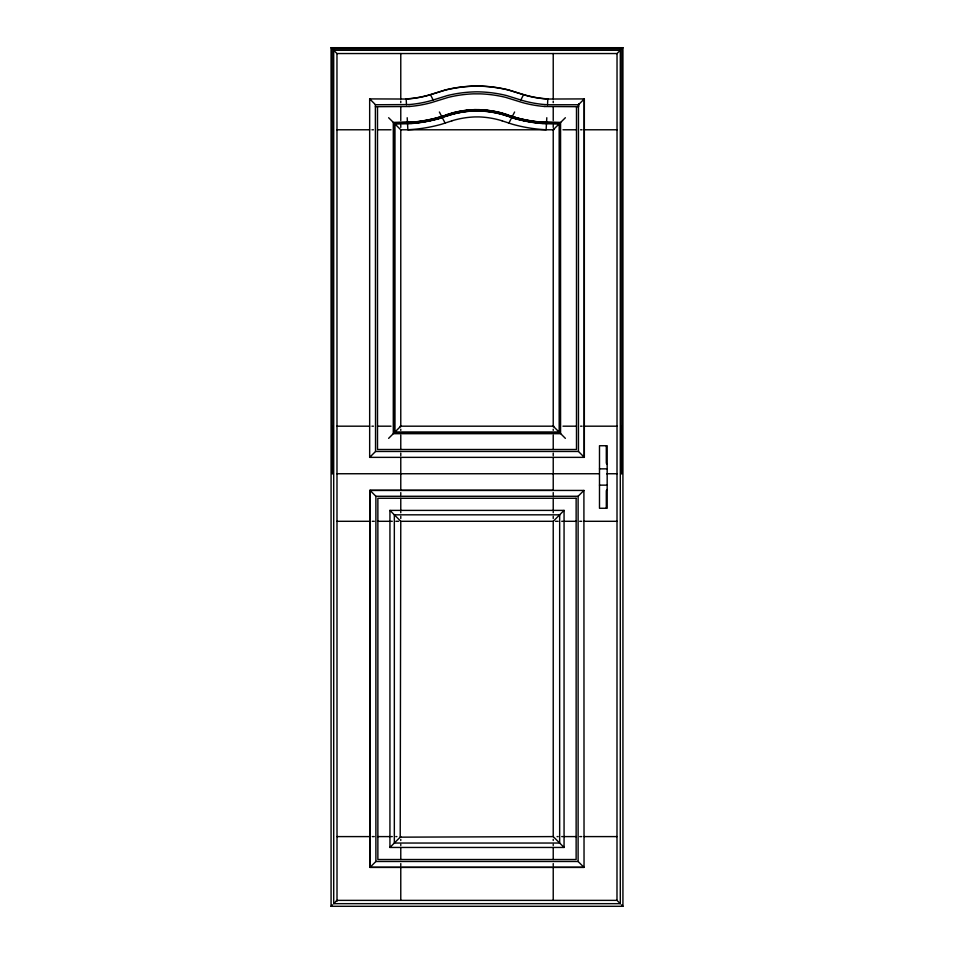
<?xml version="1.0" encoding="UTF-8"?>
<svg xmlns="http://www.w3.org/2000/svg" width="954" height="954" viewBox="0 0 954 954"><rect width="100%" height="100%" fill="white"/><g stroke="black" fill="none" stroke-linecap="round" stroke-linejoin="round"><path stroke-width="1.43" d="M599.494 485.145L599.494 445.733L607.173 445.733L607.173 508.267L599.494 508.267L599.494 485.145L607.173 485.145M546.797 117.724L546.129 129.78L541.896 129.482A153.01 153.01 0 0 1 512.584 124.282L502.078 120.824M545.032 104.57L547.513 104.749L547.823 99.037A105.655 105.655 0 0 1 523.531 94.732M607.054 489.497L606.303 490.738L606.303 508.267M508.84 123.185L514.611 112.012M408.968 104.57A114.516 114.516 0 0 0 430.898 100.683L447.533 95.531A128.897 128.897 0 0 1 477 91.822A128.897 128.897 0 0 1 506.467 95.519L520.812 100.003L523.543 94.72L508.649 89.95A138.235 138.235 0 0 0 477 85.991A138.235 138.235 0 0 0 445.351 89.938L430.397 94.601A105.429 105.429 0 0 1 406.166 98.894M564.064 847.45L553.225 836.598L553.225 521.301L564.064 510.39L389.936 510.39L389.936 847.45L564.064 847.45L564.064 510.39M578.112 496.271L583.908 490.439L370.092 490.439L370.092 867.293L583.908 867.293L578.112 861.486L578.112 496.271L375.888 496.271L369.961 490.308L553.225 490.308M369.794 457.24L375.542 451.469L375.387 104.749L408.968 104.57M388.624 438.363L400.775 426.188L400.775 129.78L388.624 117.724M553.225 426.796L553.833 426.188M331.074 906.3L331.074 47.7L622.926 47.7L622.926 906.3L331.074 906.3L332.517 904.869M333.709 903.665L337.012 900.373L616.988 900.373L620.291 903.665L620.303 50.3L333.697 50.3L333.709 903.665L620.291 903.665M370.092 867.293L375.888 861.486L375.888 496.271M389.936 847.45L400.775 836.598M333.697 50.3L336.965 53.543L617.035 53.543L620.303 50.3M331.074 47.7L332.219 48.833L621.781 48.833L622.926 47.7M553.225 129.78L565.376 117.724M446.067 115.315L438.53 117.807A142.456 142.456 0 0 1 411.246 122.649M474.496 110.509A99.478 99.478 0 0 0 451.707 114.027L438.59 117.95A142.683 142.683 0 0 1 411.257 122.792L393.871 122.923L393.871 433.116L560.129 433.116L560.129 122.923L542.743 122.804A142.683 142.683 0 0 1 515.41 117.95L502.293 114.039A99.478 99.478 0 0 0 479.504 110.509M446.353 115.863L438.78 118.368A143.374 143.374 0 0 1 411.317 123.233M407.203 117.724L407.871 129.78L412.104 129.482A153.01 153.01 0 0 0 441.416 124.282L451.922 120.824M445.84 114.921L451.337 113.216A100.838 100.838 0 0 1 474.436 109.638L479.552 109.77A100.838 100.838 0 0 1 502.663 113.204L508.16 114.921M446.138 115.446L451.588 113.753A99.943 99.943 0 0 1 474.472 110.211L479.528 110.199A99.943 99.943 0 0 1 502.424 113.753L507.862 115.446M446.436 115.994L451.826 114.325A99.013 99.013 0 0 1 474.508 110.807L479.492 110.795A99.013 99.013 0 0 1 502.174 114.313L507.564 115.994M438.411 117.533L451.516 113.621A100.17 100.17 0 0 1 474.46 110.068L479.54 110.056A100.17 100.17 0 0 1 502.484 113.609L515.589 117.533A141.788 141.788 0 0 0 542.814 122.219L560.57 122.494L560.57 433.557L393.43 433.557L393.43 122.494L411.186 122.231A141.788 141.788 0 0 0 438.351 117.414L451.457 113.478A100.397 100.397 0 0 1 474.46 109.925M442.298 117.664L438.912 118.654A143.839 143.839 0 0 1 411.353 123.543L394.765 123.817L394.765 432.21L559.235 432.21M409.206 106.514L375.387 106.693M474.436 109.627L479.564 109.627M547.823 99.037L584.337 98.906L584.337 457.36L369.663 457.36L369.663 98.906L406.177 99.037A105.655 105.655 0 0 0 430.469 94.732M579.221 103.986L578.613 103.986L578.613 106.693L544.794 106.514M547.513 104.749L578.613 104.749M560.427 122.637L542.79 122.374A142.015 142.015 0 0 1 515.589 117.545M559.843 123.221L542.719 122.947A142.909 142.909 0 0 1 515.339 118.093L507.647 115.863M559.235 123.817L542.647 123.555A143.839 143.839 0 0 1 515.088 118.666L511.702 117.664M336.965 129.78L369.663 129.78M371.929 129.78L373.431 129.78M377.51 129.78L391.021 129.78M400.775 129.78L553.833 129.78L553.833 129.172L553.225 129.172L553.225 426.188L565.376 438.363M562.979 129.78L576.49 129.78M580.569 129.78L582.071 129.78M584.337 129.78L617.035 129.78M336.965 426.188L369.663 426.188M371.929 426.188L373.431 426.188M377.51 426.188L391.021 426.188M400.775 426.188L553.225 426.188M562.979 426.188L576.49 426.188M580.569 426.188L582.071 426.188M584.337 426.188L617.035 426.188M559.843 432.818L394.157 432.818L394.157 123.221L411.281 122.947A142.909 142.909 0 0 0 438.661 118.093L451.767 114.182A99.252 99.252 0 0 1 474.496 110.664L479.504 110.652A99.252 99.252 0 0 1 502.233 114.17L515.22 118.368A143.374 143.374 0 0 0 542.683 123.233M560.427 433.414L393.573 433.414L393.573 122.637L411.21 122.374A142.015 142.015 0 0 0 438.411 117.545M375.542 451.469L578.458 451.469L584.206 457.24L584.206 99.037L578.458 104.749L578.458 451.469M599.494 468.855L607.173 468.855M336.965 473.744L599.231 473.744M606.613 473.744L617.035 473.744M337.012 521.301L369.961 521.301M372.263 521.301L374.266 521.301M377.867 521.301L389.936 521.301M391.14 521.301L392.285 521.301M395.85 521.301L398.533 521.301M389.936 510.39L400.775 521.301L553.225 521.301M555.466 521.301L558.15 521.301M561.715 521.301L562.86 521.301M564.064 521.301L576.133 521.301M579.734 521.301L581.737 521.301M583.908 521.301L616.988 521.301M337.012 836.598L369.961 836.598M372.263 836.598L374.266 836.598M377.867 836.598L389.936 836.598M391.14 836.598L392.285 836.598M395.85 836.598L396.912 836.598M553.225 836.598L400.215 837.159L400.775 521.301M557.088 836.598L558.15 836.598M561.715 836.598L562.86 836.598M564.064 836.598L576.133 836.598M579.734 836.598L581.737 836.598M584.039 836.598L616.988 836.598M375.888 861.486L578.112 861.486M336.154 901.22L337.012 901.22L336.965 53.543M520.812 100.003L523.102 100.671A114.516 114.516 0 0 0 545.032 104.57M515.649 117.402L502.543 113.478A100.397 100.397 0 0 0 479.54 109.925M507.933 115.315L515.47 117.807A142.456 142.456 0 0 0 542.754 122.649M369.663 98.906L375.542 104.749M621.483 904.869L622.926 906.3M400.167 426.188L400.775 426.796M433.188 100.003L430.457 94.72L445.399 90.07A138.02 138.02 0 0 1 477 86.11A138.02 138.02 0 0 1 508.601 90.07L523.603 94.601A105.429 105.429 0 0 0 547.834 98.894M439.389 112.012L445.16 123.185M606.947 464.359L606.303 463.036L606.303 445.733M406.177 99.037L406.487 104.749M621.781 48.833L621.781 473.744M621.614 426.188L621.614 473.744M617.035 53.543L616.988 900.373M583.908 490.439L584.039 867.424L369.961 867.424L369.961 490.308M576.49 106.693L576.49 449.501L377.51 449.501L377.51 106.693M559.986 123.066L559.986 432.973M559.39 123.662L559.39 432.365M553.225 53.543L553.225 98.906M553.225 101.16L553.225 102.65M553.225 106.693L553.225 120.55M553.225 125.069L553.225 127.383M553.225 429.205L553.225 430.373M553.225 435.06L553.225 449.501M553.225 453.114L553.225 455.618M553.225 457.36L553.225 490.439M553.225 492.622L553.225 495.078M553.225 498.262L553.225 510.39M553.225 511.606L553.225 512.763M553.225 516.341L553.225 518.487M553.225 839.389L553.225 840.474M553.225 844.362L553.225 845.471M553.225 847.45L553.225 859.518M553.225 863.585L553.225 865.648M553.225 867.424L553.225 900.373M400.775 53.543L400.775 98.906M400.775 101.16L400.775 102.65M400.775 106.693L400.775 120.55M400.775 125.069L400.775 127.383M400.775 429.205L400.775 430.373M400.775 435.06L400.775 449.501M400.775 453.114L400.775 455.618M400.775 457.36L400.775 490.308M400.775 492.622L400.775 495.078M400.775 498.262L400.775 510.39M400.775 511.606L400.775 512.763M400.775 516.341L400.775 518.487M400.775 839.389L400.775 840.474M400.775 844.362L400.775 845.471M400.775 847.45L400.775 859.518M400.775 863.585L400.775 865.648M400.775 867.424L400.775 900.373M332.386 426.188L332.386 473.744M332.219 48.833L332.219 473.744M451.397 113.335A100.611 100.611 0 0 1 474.448 109.782M451.636 113.884A99.717 99.717 0 0 1 474.484 110.366L479.516 110.354A99.717 99.717 0 0 1 502.364 113.884M451.91 120.8A89.139 89.139 0 0 1 474.889 116.925L479.111 116.913A89.139 89.139 0 0 1 502.09 120.8M479.552 109.782A100.611 100.611 0 0 1 502.603 113.335M544.794 106.502A117.509 117.509 0 0 1 522.279 102.519L505.739 97.391A125.797 125.797 0 0 0 480.542 93.862L473.458 93.85A125.797 125.797 0 0 0 448.261 97.38L431.721 102.507A117.509 117.509 0 0 1 409.206 106.502M515.53 117.676A142.229 142.229 0 0 0 542.778 122.506L560.284 122.78L560.284 433.259L393.716 433.259L393.716 122.78L411.222 122.517A142.229 142.229 0 0 0 438.47 117.676M515.279 118.236A143.136 143.136 0 0 0 542.707 123.09L559.688 123.364L559.688 432.663L394.312 432.663L394.312 123.364L411.293 123.102A143.136 143.136 0 0 0 438.721 118.236M446.508 116.138L438.84 118.511A143.601 143.601 0 0 1 411.329 123.388L394.467 123.519L394.467 432.52L559.533 432.52L559.533 123.519L542.659 123.4A143.601 143.601 0 0 1 515.16 118.523L502.102 114.468A98.787 98.787 0 0 0 479.48 110.962L474.52 110.95A98.787 98.787 0 0 0 451.886 114.456L446.508 116.138M576.133 498.262L377.867 498.262L377.867 859.518L576.133 859.518L576.133 498.262M559.664 514.826L394.336 514.826L394.336 843.038L559.664 843.038L559.664 514.826"/></g></svg>
